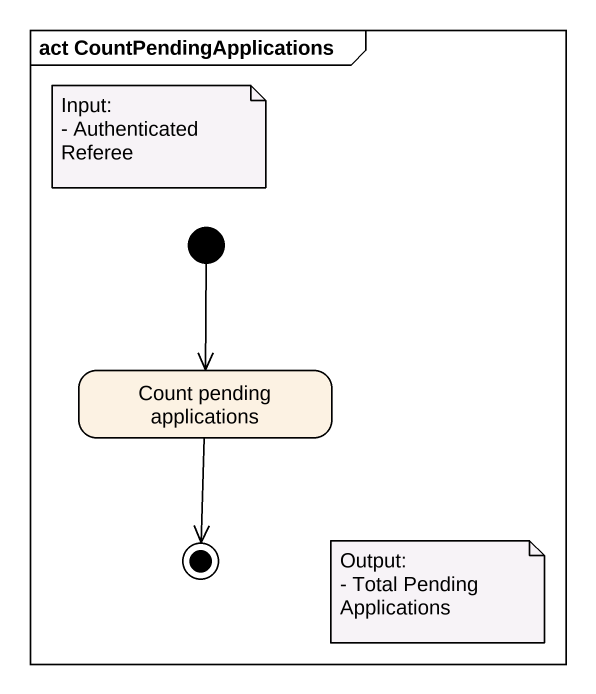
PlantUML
@startuml
mainframe act CountPendingApplications
hide empty description
state "Count pending applications" as Count_pending_applications
[*] --> Count_pending_applications
Count_pending_applications --> [*]
note as N1
  Input:
  - Authenticated Referee
end note
note as N2
  Output:
  - Total Pending Applications
end note
@enduml
